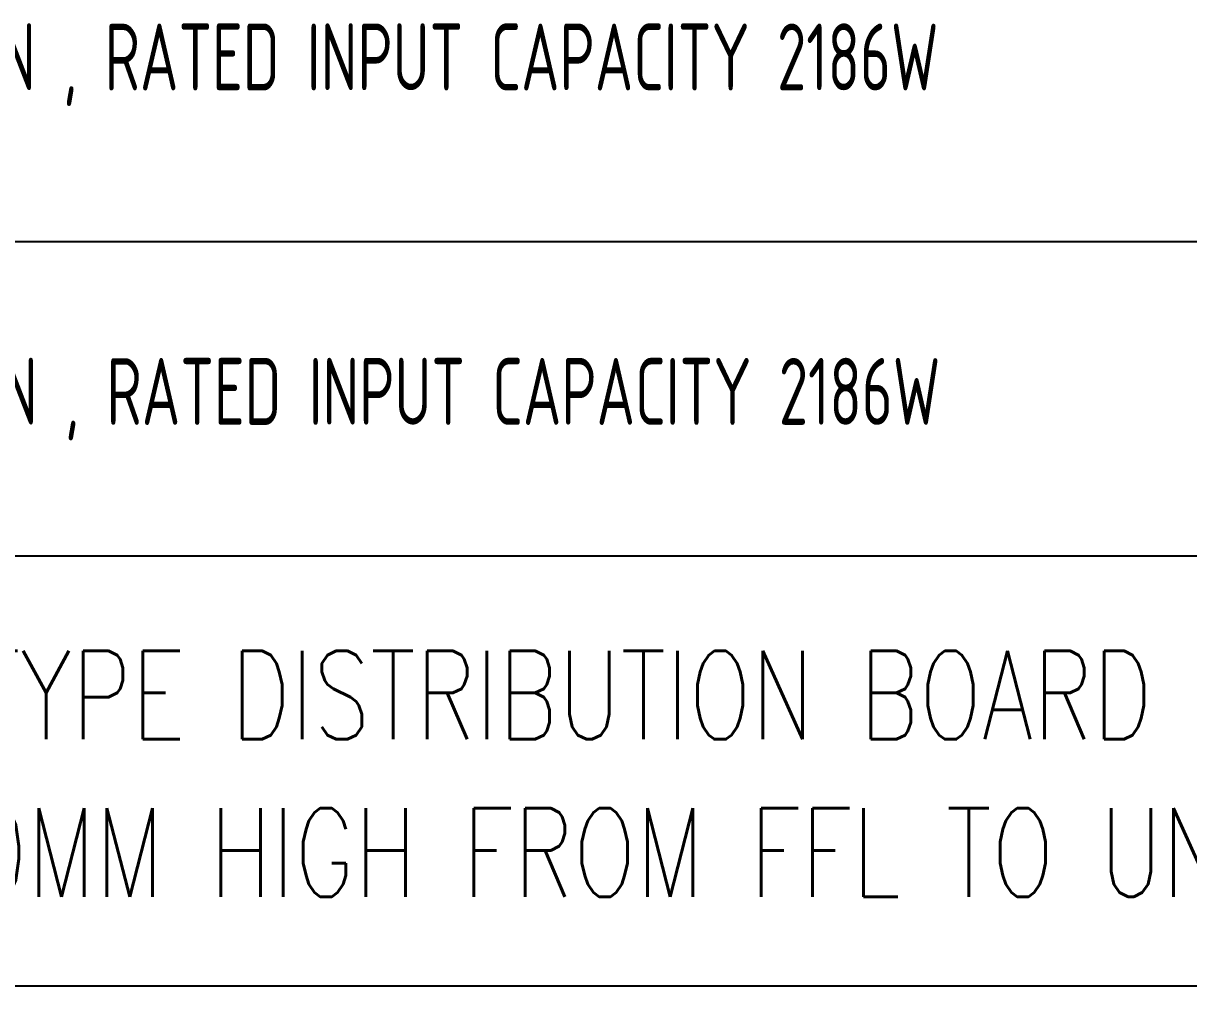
# Model space of a CAD drawing. Header units: inches. Extents: x -85907952 to 802144, y 988801 to 3125513.
# Drawn here: x 434202 to 436836, y 1020510 to 1022686 of the extents above; entities that cross this region are included whole.
import ezdxf

# ---------------------------------------------------------------- set-up
doc = ezdxf.new("R2010")
doc.units = ezdxf.units.IN
doc.header["$MEASUREMENT"] = 0
doc.layers.add('ELECT', color=6, linetype='Continuous')
doc.layers.add('LAMPU', color=7, linetype='Continuous')
doc.styles.add('DIM', font='dim', dxfattribs={"width": 0.75})
doc.styles.add('ROMANS', font='ROMANS', dxfattribs={"width": 0.7})

msp = doc.modelspace()

# ---------------------------------------------------------------- linework, layer by layer
at = {"layer": 'LAMPU', "color": 1, "linetype": 'Continuous'}
for p, q in [((431579.5, 1022192.4), (441658, 1022192.4)), ((431567.8, 1021481.7), (441648.2, 1021481.7)), ((431567.8, 1020509.8), (441648.2, 1020509.8))]:
    msp.add_line(p, q, dxfattribs=at)

# ---------------------------------------------------------------- texts
at = {"layer": 'ELECT', "color": 7, "style": 'ROMANS', "width": 0.75}
for s, p in [('METALCLAD TYPE DISTRIBUTION BOARD', (432890.3, 1021067)), ('MTD AT 1800MM HIGH FROM FFL TO UNDERSIDE OF BOARD', (432880.1, 1020711.1))]:
    msp.add_text(s, height=200, dxfattribs=at).set_placement(p)
at = {"layer": 'LAMPU', "color": 7, "linetype": 'Continuous', "style": 'DIM', "width": 0.75}
for s, p in [('2.0HP AIR COMDITION , RATED INPUT CAPACITY 2186W ', (432950.1, 1022534.4)), ('2.5HP AIR COMDITION , RATED INPUT CAPACITY 2186W ', (432950.1, 1021778.1))]:
    msp.add_text(s, height=151.217, dxfattribs=at).set_placement(p)

doc.saveas('drawing.dxf')
